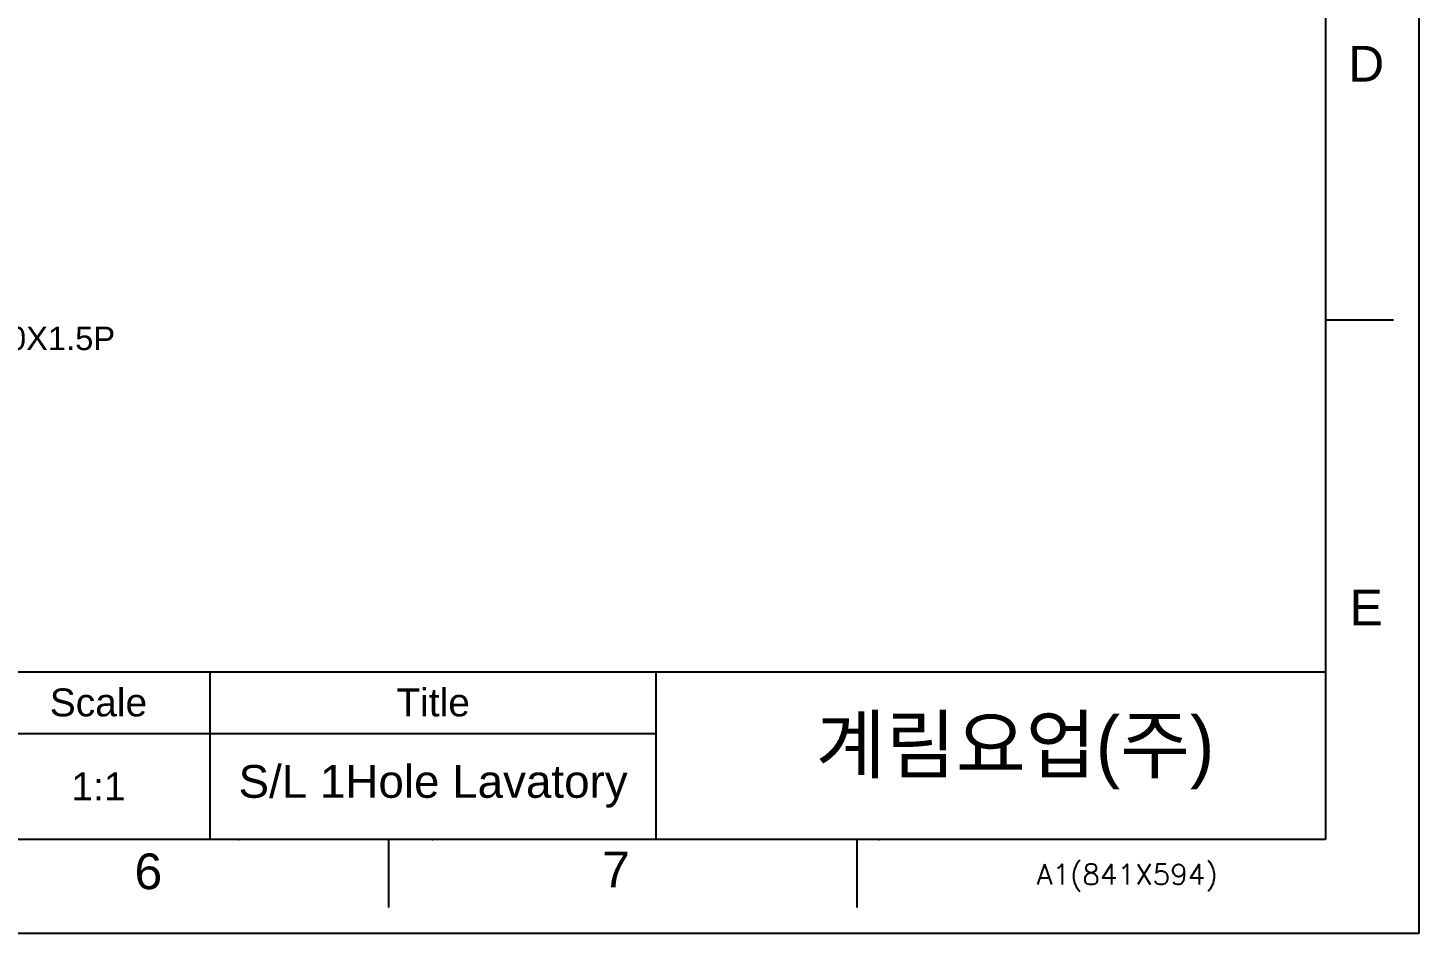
# Model space of a CAD drawing. Header units: millimetres. Extents: x 2068 to 2909, y 530 to 1125.
# Drawn here: x 2611.2 to 2908.5, y 529.9 to 723.2 of the extents above; entities that cross this region are included whole.
import ezdxf

# ---------------------------------------------------------------- set-up
doc = ezdxf.new("R2010")
doc.units = ezdxf.units.MM
doc.linetypes.add('CENTERX2', pattern=[101.6, 63.5, -12.7, 12.7, -12.7])
doc.layers.add('DIM', color=3, linetype='Continuous', lineweight=9)
doc.layers.add('TEXT', color=2, linetype='Continuous', lineweight=15)
doc.layers.add('FORM', color=7, linetype='Continuous')
doc.styles.add('ROMANS', font='romans')
doc.styles.get("Standard").update_dxf_attribs({"font": 'arial.ttf'})

msp = doc.modelspace()

# ---------------------------------------------------------------- linework, layer by layer
at = {"layer": 'FORM', "color": 7, "linetype": 'Continuous'}
for p, q in [((2908.54, 529.89), (2908.54, 1124.6)), ((2888.52, 1104.58), (2888.52, 549.92)), ((2888.53, 660.85), (2903.08, 660.85)), ((2888.52, 549.92), (2087.57, 549.92)), ((2688.28, 549.92), (2688.28, 535.36)), ((2788.4, 549.92), (2788.4, 535.36)), ((2067.54, 529.89), (2908.54, 529.89))]:
    msp.add_line(p, q, dxfattribs=at)
at = {"layer": 'FORM'}
for p, q in [((2243.71, 585.67), (2888.52, 585.67)), ((2650.14, 549.92), (2650.14, 585.67)), ((2745.49, 549.92), (2745.49, 585.67)), ((2187.69, 572.56), (2745.49, 572.56))]:
    msp.add_line(p, q, dxfattribs=at)
for p in [(2656.26, 549.92), (2697.7, 549.92), (2793.11, 549.92)]:
    msp.add_point(p, dxfattribs=at)

# ---------------------------------------------------------------- texts
at = {"layer": 'DIM', "color": 4, "insert": (2597.25, 659.39), "char_height": 5, "attachment_point": 1}
msp.add_mtext_dynamic_manual_height_columns('M10X1.5P', width=17.3287, gutter_width=12.5, heights=[0], dxfattribs=at)
at = {"layer": 'FORM', "char_height": 7.63, "attachment_point": 5}
for s, width, insert in [('D', 10.0119, (2897.22, 715.54)), ('E', 10.0119, (2897.22, 599.44)), ('7', 50.0595, (2736.91, 543.49)), ('6', 50.0595, (2636.96, 543.04))]:
    msp.add_mtext_dynamic_manual_height_columns(s, width=width, gutter_width=12.51, heights=[0], dxfattribs=dict(at, insert=insert))
at = {"layer": 'TEXT', "style": 'ROMANS'}
msp.add_text('A1(841X594)', height=4.3802, dxfattribs=at).set_placement((2826.81, 540.25))
at = {"layer": 'TEXT', "attachment_point": 5}
for s, width, insert, char_height in [('Scale', 47.6757, (2626.3, 579.12), 5.959), ('Title', 95.3515, (2697.82, 579.12), 5.959), ('S/L 1Hole Lavatory', 108.2883, (2697.82, 561.24), 7), ('1:1', 47.6757, (2626.3, 561.24), 5.959)]:
    msp.add_mtext_dynamic_manual_height_columns(s, width=width, gutter_width=29.8, heights=[0], dxfattribs=dict(at, insert=insert, char_height=char_height))
at = {"layer": 'TEXT', "linetype": 'CENTERX2', "insert": (2822.19, 568.37), "char_height": 11.9189, "attachment_point": 5}
msp.add_mtext_dynamic_manual_height_columns('{\\fHYGothic-Medium|b0|i0|c129|p18;계림요업(주)}', width=143.0272, gutter_width=29.8, heights=[0], dxfattribs=at)

doc.saveas('drawing.dxf')
